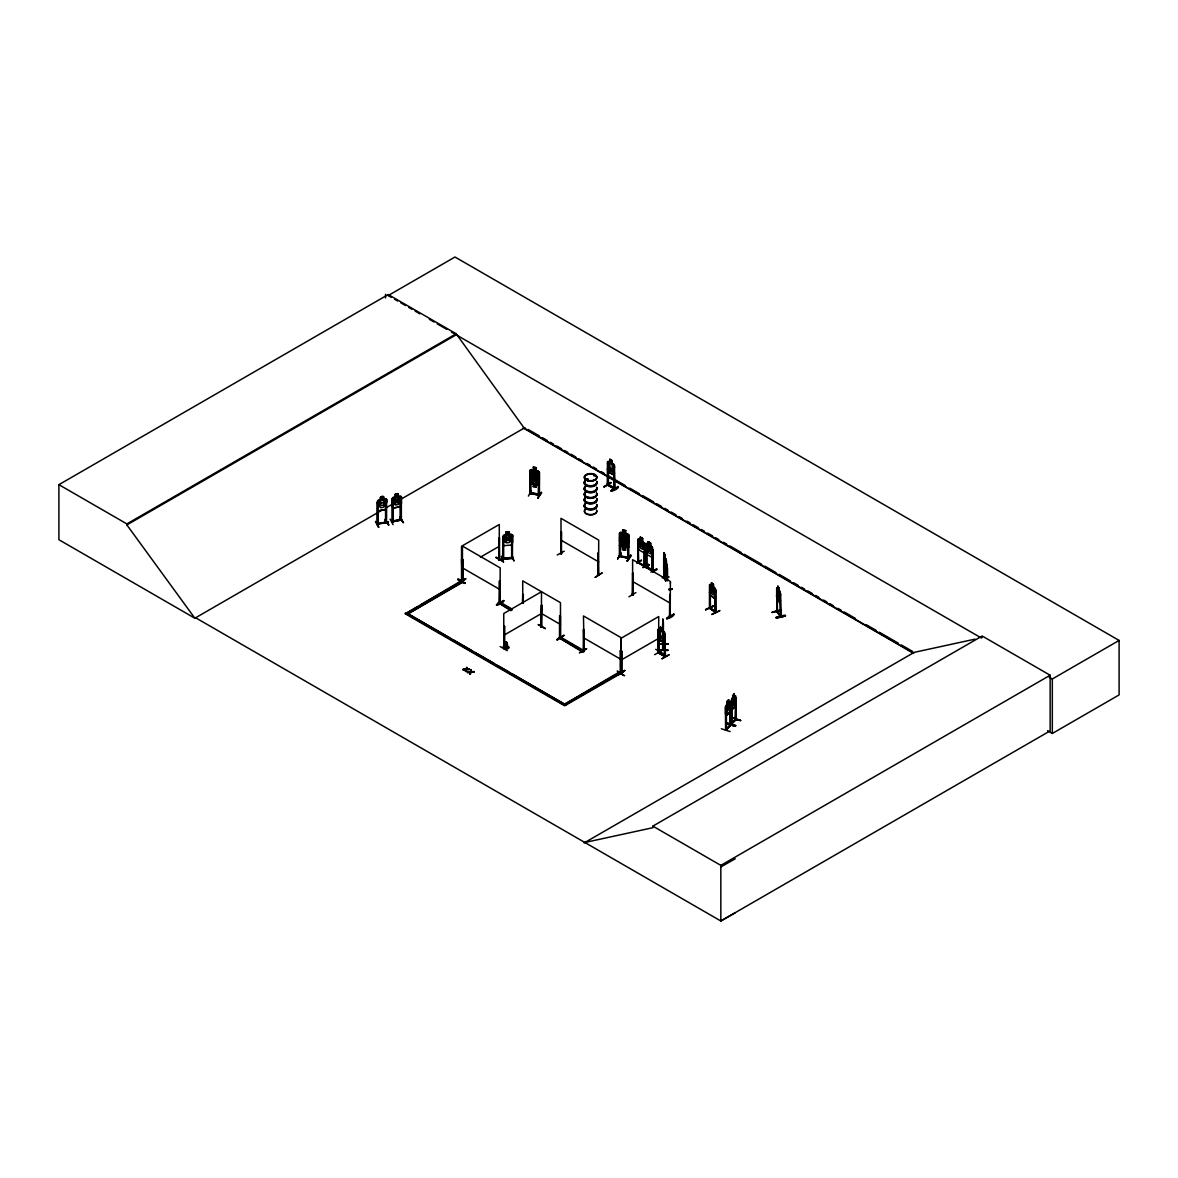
<?xml version="1.0" encoding="UTF-8"?>
<svg xmlns="http://www.w3.org/2000/svg" width="1178" height="1178" viewBox="0 0 1178 1178"><rect width="100%" height="100%" fill="white"/><g stroke="black" fill="none" stroke-linecap="round" stroke-linejoin="round"><path stroke-width="1.5" d="M662.669 625.592L662.949 619.142L662.654 625.003M662.964 628.08L663.037 631.334L662.713 628.139M662.787 625.974L662.875 624.752L662.934 626.181M657.884 649.814L667.882 649.696M667.867 650.403L657.869 650.153L667.867 650.344M662.993 622.867L662.787 632.026L662.831 625.577M662.713 626.563L662.654 624.944M506.054 644.808C505.215 636.076 510.957 651.684 504.714 647.856L506.142 641.936M663.037 628.375L662.934 627.403M662.861 631.261L662.669 630.583M658.252 643.659L668.279 643.998L658.266 643.762M663.744 554.514L664.245 578.442L664.112 577.087M663.42 622.485L663.391 632.085M662.64 649.461L662.728 624.635M663.494 644.749L662.713 649.932M663.42 644.278L663.111 649.976L663.081 640.641M730.669 725.236L725.574 730.124L725.471 706.667L729.815 701.293L729.859 725.633L730.345 703.325L730.728 725.236L726.075 730.154M732.628 698.363L731.788 700.085L731.877 724.072L731.037 723.601L736.132 719.508L731.347 724.499L731.405 702.648M735.322 719.11L735.823 719.125M663.641 559.609L663.818 557.503L665.187 565.145M665.408 567.31L665.114 569.357L665.275 567.251M666.954 575.6L665.261 567.987M505.421 648.194L505.892 642.128M776.596 611.515L777.024 610.572L777.392 611.956L776.7 588.102L776.641 595.361M776.626 610.778L780.867 616.668L780.44 594.36M780.116 615.446L780.808 616.609M663.862 567.708L664.009 568.532L664.318 567.089C664.628 580.121 665.217 558.828 664.318 565.852L663.832 561.641L664.289 578.427M729.83 712.101L726.016 715.974L729.83 712.101L730.316 708.92M735.794 703.192L735.293 706.373L735.278 695.565L731.523 699.482L734.115 693.989L734.115 696.669M664.613 560.993C663.729 567.516 664.289 546.828 664.613 559.771L664.893 558.313L664.731 560.802M505.141 646.428L506.01 641.966L504.596 647.591M721.304 728.755L730.11 731.567M726.782 722.983C755.172 731.317 706.123 716.68 735.322 726.075M776.611 595.317C775.728 597.04 780.543 606.317 780.469 600.471M504.714 647.856L506.452 642.098M587.145 478.931L586.364 479.667M588.161 479.579L586.394 479.431L588.072 479.696M594.006 475.765L594.551 475.765M664.996 564.174L664.716 570.373L663.936 560.551M377.181 524.46C405.011 518.659 372.145 524.696 378.226 523.444M385.721 522.634L386.369 522.502C387.341 520.602 384.219 522.649 386.605 521.898M772.15 612.398L781.397 610.13M391.862 521.766L401.418 520.013M392.848 521.015L401.065 519.012L401.153 519.837M400.358 519.999L400.343 498.235L401.315 498.25L400.461 498.427M465.089 583.081C452.426 574.142 458.905 582.683 465.133 583.007M465.045 583.463L457.918 579.399L465.089 583.375M500.194 646.56L507.306 650.668M624.193 675.73C609.939 665.614 621.454 674.965 624.59 675.509M663.479 644.013L663.523 644.351M714.855 598.542L710.231 595.096L709.568 592.019L710.098 595.184L714.899 598.674L715.517 596.451M714.899 598.674L715.591 589.309L713.5 586.909L714.428 593.594L713.426 594.993L711.556 593.594L710.555 590.693L711.483 582.727L713.588 584.185L713.426 586.953M644.867 550.524L644.057 552.835L638.609 549.684L637.975 546.563L638.682 549.64M652.906 555.177L652.023 557.43L646.575 554.278L645.927 551.157L646.648 554.234M614.518 472.746L613.709 475.073L608.201 471.951L607.48 468.873M664.259 642.687L665.128 640.493L664.318 642.82L658.811 639.698L658.075 636.621M735.293 706.373L731.494 710.246L731.597 699.438M385.692 509.411L386.752 499.325L383.66 499.016M386.752 506.525L385.707 509.426L378.433 510.899L377.549 508.336L378.447 510.913M507.571 537.845L510.427 535.18L508.381 538.464L510.53 541.424L507.733 539.097L504.935 541.983L507.041 538.582L505.023 535.71L507.527 537.831M465.796 671.136L467.195 667.617L465.811 669.87L462.851 669.428L465.914 669.03M465.796 671.578L467.195 667.617M470.39 674.228L471.229 669.943L469.831 673.904L471.215 671.637L474.13 671.622L471.112 672.461M705.593 609.762L713.515 606.228M465.236 671.254L466.635 667.293M471.229 669.943L470.508 672.137L467.445 672.535L470.508 671.681M469.831 673.904L470.405 672.064L467.445 672.078M624.119 536.226L626.755 534.473L624.796 537.139L626.843 540.746L624.178 537.58C623.015 541.586 619.127 539.244 623.515 536.844L621.586 533.384L624.09 536.005M663.435 644.793L663.42 640.655M530.129 475.205C529.864 468.034 548.609 478.798 531.19 472.761M539.465 479.24L538.361 481.743L531.131 480.197L530.174 477.34M619.451 538.066L620.541 535.563L627.786 537.094L628.699 540.025M628.743 542.16L627.683 544.604L628.64 542.116M378.433 527.332L375.502 521.398L378.948 527.273M393.084 524.681L390.109 519.115M641.45 560.507L637.165 562.951M649.417 565.101L645.132 567.546M465.708 578.987L460.053 582.271M564.247 551.186L557.209 554.985M604.019 486.926L611.058 482.818M628.919 596.804L635.899 592.593M654.629 654.673L661.727 650.668M728.681 702.574L728.637 699.717L727.062 701.381L726.325 705.828L727.106 712.145L729.373 707.61L729.373 702.603L728.593 702.544M501.283 556.458L503.536 562.127M462.144 580.43L462.807 580.842M462.247 581.328L461.526 559.521L462.409 559.3M463.19 580.71L461.526 580.445M463.101 581.461L462.174 580.106L461.702 581.505L461.776 559.668M499.811 602.267L500.032 602.311M499.958 603.062L500.208 567.884L462.453 546.091L462.409 581.122M561.7 553.763C560.551 550.7 561.597 555.236 560.905 553.307M607.465 485.086L607.627 461.717M608.525 484.57L607.789 484.099L608.172 485.513M608.408 485.248L608.437 463.528L607.553 463.307L608.437 463.528M613.929 487.972C621.424 492.095 595.17 475.75 614.607 489.106L614.518 465.604C613.576 463.366 609.041 460.303 607.553 461.643L607.553 485.174M614.136 466.768L613.797 488.693L614.136 466.768L614.842 488.973L607.789 484.894M559.094 637.843L582.683 651.463L584.067 650.668L560.478 637.048C557.886 636.459 562.775 636.665 559.094 637.843L582.683 652.141L584.067 651.346L583.154 651.095M560.286 637.887L560.463 615.917L559.579 615.696L559.491 637.475L560.551 637.71L560.463 602.665L522.723 580.872L522.723 602.871M561.126 553.351L560.978 518.32L598.718 540.113L598.557 575.335L598.085 552.983L597.747 574.908L598.718 575.144L598.188 574.01M584.185 651.405L583.463 629.199L583.228 651.213L584.111 651.272M633.249 594.227L632.321 594.036L633.116 594.478M620.246 671.725L620.688 671.637M633.366 594.301L633.352 595.126L632.557 594.684L632.63 559.683L670.385 581.476L670.208 616.698C668.456 616.418 671.99 615.52 669.428 615.682M670.459 615.77L669.531 615.564M659.12 652.317L658.384 651.846L658.664 653.201L658.723 616.536L620.968 638.329L620.894 673.418L564.674 705.813L405.32 613.812L461.747 580.563L463.131 581.358L408.074 613.812L463.131 582.035L463.101 559.697L462.159 559.152M664.436 655.69L665.467 655.881L658.885 652.686M664.436 656.485L665.467 656.676L664.731 634.515L664.495 656.529L664.731 634.515M637.843 562.76L637.975 539.377L638.181 562.628L645.176 566.662L644.145 565.558M638.888 562.245L638.152 561.773L638.417 563.143L638.181 540.835L638.564 563.143M644.219 544.604L645.102 544.84L644.219 544.604L644.219 566.485L644.469 551.731M652.052 546.636L646.678 543.441L645.853 544.015L645.897 567.443L646.251 566.456M646.516 567.781L646.855 566.839M652.214 570.27C659.003 573.745 633.455 557.709 652.803 571.418L652.082 546.563M652.097 570.991L652.435 549.066L652.214 571.065M725.545 729.285L726.443 729.742L726.37 707.919L725.619 708.287L726.37 707.919M730.949 700.939L731.037 724.396L735.867 719.331L731.479 723.675M735.794 696.007L735.337 719.773M735.366 719.817L735.808 697.597L736.162 719.567L736.206 718.668M617.625 558.858L621.115 553.071M462.512 580.327L461.923 580.666M499.59 558.902L499.59 559.697L499.281 537.728L498.809 560.08C497.955 559.889 500.149 557.827 498.883 559.241M504.699 647.723L503.742 647.679L504.596 648.386M621.851 651.346L620.968 651.581L621.851 651.346L621.454 673.006M735.514 725.854L734.939 726.06M512.577 557.592C509.397 558.873 500.341 556.826 503.683 559.3L503.654 537.286L502.756 537.374L502.711 559.373L512.386 558.446L512.577 534.959L512.607 542.219L511.488 545.002L503.875 545.694L502.888 543.191M502.653 559.182L512.297 558.151M503.61 558.269L512.297 557.356L512.415 558.195M511.546 558.269L511.605 557.43M377.284 524.446L378.226 524.239M378.315 523.695L377.343 524.681L377.446 501.18L378.433 500.017L385.662 498.603M385.648 522.693L385.648 500.9L386.605 500.9L385.766 501.077M530.129 482.406L533.251 483.952M531.219 483.584L538.434 485.041L539.318 484.246L539.318 472.113L538.287 470.994L531.204 469.492M536.299 484.659L539.391 484.349M619.451 545.267L627.712 547.814M619.481 545.208L620.57 546.386M622.529 549.552L625.651 550.141L625.547 547.358L627.094 546.783L625.547 534.311L622.676 533.708L621.13 545.517L622.676 546.739L622.529 549.552L625.621 550.2M628.699 547.21L625.518 547.417M530.277 471.509L531.131 471.686L530.88 493.715L530.071 493.508L530.174 470.14L533.398 469.889L533.295 467.106L536.373 467.754L536.24 470.567L537.772 471.789L537.772 476.796L536.24 478.607L536.24 483.598L533.354 482.995L531.823 470.523L533.354 469.948M536.373 467.754L533.251 467.165M536.343 470.493L539.421 472.098L539.45 495.467L538.42 495.275L538.626 484.187M538.523 495.29L538.626 473.291L538.626 476.913M539.362 473.659L538.508 473.468M531.366 490.504L528.392 496.085M541.262 492.213L537.786 498.088L541.718 492.713M619.599 534.37L620.438 534.547L620.335 556.59L620.438 545.443M622.617 529.967L625.695 530.615L622.617 529.967L622.676 532.809L621.13 533.384L622.676 545.856L626.637 546.783L624.708 543.308C628.669 540.864 625.371 538.611 624.045 542.587L621.395 539.421L623.427 543.029C619.26 545.355 623.029 547.608 624.104 543.794L625.651 546.489L625.547 541.453L627.094 539.657L627.094 534.65L625.547 533.428L625.695 530.615M622.573 532.706L619.599 533.06L619.599 556.163L628.89 558.136M625.695 533.295L628.772 534.9L628.772 558.328L620.423 555.987L628.772 557.533M620.438 543.058L619.525 540.128L620.438 543.058L627.727 544.545M627.845 558.151L627.948 536.152L627.948 539.774M628.743 534.959L627.653 533.781L620.511 532.191L619.495 533.001L619.54 556.428L628.625 558.328M628.669 536.52L627.83 536.329M617.714 558.946L621.101 553.395L617.684 558.49M619.392 555.574L620.541 555.574L619.731 555.339M627.948 547.048L627.8 558.181M627.108 560.949C638.167 542.734 619.392 572.95 631.084 555.633M627.609 561.008L631.04 555.574M400.343 519.233L401.3 519.277M588.131 479.814L587.719 479.019M709.436 608.201L709.48 584.862L711.483 585.407M709.936 608.628L710.039 607.833M710.422 607.995L715.885 611.794L710.143 608.113M377.475 501.239L380.568 499.649C378.256 495.967 386.148 494.569 383.557 499.119L385.103 499.693L385.103 504.699L383.557 507.158L380.671 507.762L379.125 505.936L379.125 500.93L380.671 499.708L380.538 496.91M392.171 505.76L392.141 498.5L393.113 497.352L400.358 495.923L401.448 496.645L401.448 503.845L400.387 506.731L393.084 508.16L392.141 505.701L393.128 508.219M392.274 498.574L393.202 497.484M777.377 611.883L777.347 599.19M728.74 699.747L727.106 701.411L727.062 704.061M734.203 694.019L732.525 695.653M735.263 695.683L734.159 696.846L734.115 693.989M730.654 703.428L729.918 703.781M736.117 697.7L735.381 698.053M731.494 710.246L735.263 706.314M730.699 724.367L725.972 729.373M506.113 531.97L509.367 531.72L506.113 531.97L506.128 534.724L502.888 536.005L502.932 559.388M776.641 588.22L777.981 588.897L777.289 594.095L779.1 598.748L779.733 592.475L779.262 591.695L778.629 593.182L777.568 589.353L778.378 593.432L777.554 595.494L778.643 594.404L779.748 598.512L779.1 588.028L777.878 586.246L777.922 589.074L777.878 586.246M461.57 581.255L461.526 546.283L499.281 524.49L499.354 559.476L498.574 559.933L499.531 559.697M503.786 647.694L504.64 647.62M503.786 648.489L503.757 613.517L541.497 591.724L541.394 626.784C542.808 625.106 539.333 627.668 541.747 626.932L541.497 604.977L541.041 627.314M541.747 626.902L540.893 627.064M621.675 672.167L621.145 673.551L621.94 673.139M735.823 719.92L735.735 719.14M731.479 724.47L731.523 702.103M726.016 728.829L725.589 729.992L730.257 725.162M504.64 648.415L504.626 626.534L503.757 626.77L504.626 626.534M587.042 478.99L587.984 479.137L586.953 479.593M638.741 538.95L637.975 539.495L638.712 538.832L644.94 543.382L644.837 566.809L644.94 543.382M665.128 656.809L658.075 652.833L658.075 629.435L660.505 629.759L659.327 630.171L659.327 635.178L660.505 637.975L662.699 639.212L663.877 637.74L663.877 632.733L662.699 631.172M658.163 629.508C659.989 627.962 664.201 631.202 665.128 633.396L665.217 656.853L664.716 655.454M730.316 725.633L730.316 701.735M725.972 730.169L726.06 707.831M612.089 474.16L612.177 460.701L609.895 459.332L612.177 460.701L612.177 463.381M608.201 471.951L607.553 468.829M658.075 629.435L658.193 652.906M658.811 639.698L664.333 642.643M614.769 467.136L613.885 466.915M462.453 559.329L463.101 559.697M498.883 560.036L499.516 537.875M607.848 484.158L608.275 484.703M604.093 487.044L611.117 482.465L604.093 486.588M495.909 557.518L503.418 561.361L496.306 557.297M618.244 486.529C618.877 490.563 601.457 494.259 618.288 486.602M611.205 491.093L618.347 486.985L611.264 490.711M459.876 582.55L465.781 578.648L458.345 582.977M560.728 553.572L560.978 531.558L561.45 553.896L560.772 553.557M561.332 553.866L561.611 531.926M499.56 580.754L499.354 602.753L499.56 580.754L499.973 603.107L500.208 602.032M503.728 600.589C487 608.201 504.155 604.623 503.669 600.515M503.742 600.942L496.733 605.094M522.472 603.018L522.723 594.124L523.356 603.239M523.12 603.386L523.356 594.492M597.879 574.982L598.085 552.983M541.114 627.27L541.747 605.109M598.718 574.26L597.761 574.304L598.557 574.54M595.155 577.308L602.238 572.788L595.258 577.308M545.252 628.375L538.523 624.531M633.249 595.023L632.395 594.861L632.63 572.935L633.116 595.273L632.321 594.036M503.757 648.563L504.699 648.283L503.993 648.695L503.993 626.902M632.895 595.229L633.278 573.303M556.958 639.845L563.967 635.34L557.297 640.081M556.944 639.463L563.953 635.325M583.935 651.537L584.111 629.567M669.502 616.374L669.737 594.36M583.714 650.698L583.935 650.742M579.753 652.627L586.394 648.739M583.493 650.153L583.802 651.537L563.614 639.536M673.904 614.18C657.177 621.807 674.331 618.229 673.845 614.121M620.32 650.757L621.218 650.992L620.32 650.757L620.32 672.638M658.973 629.921L658.09 630.156L658.973 629.921L658.752 653.216M658.399 630.907L658.517 652.715L664.421 655.837M665.379 634.883L664.495 634.662M655.719 649.314L662.875 653.407M624.693 670.4L617.655 674.95L624.738 670.444M617.655 674.95L624.738 670.753L618.038 675.156M658.09 651.066L659.047 650.889L658.252 651.346M658.09 651.861L658.693 652.391M668.913 654.688L661.815 658.841L669.207 654.88M195.725 617.817L194.959 618.273L58.9 539.715L58.9 484.673L388.21 294.544L456.195 333.786L524.181 428.085L913.421 652.818M388.21 294.544L388.21 295.56L454.988 257.01L1119.1 640.434L1119.1 694.917L1052.322 733.467L1047.551 730.699M58.9 484.673L126.885 523.915L456.195 333.786M735.249 912.773L720.833 920.99L195.636 617.773L194.856 618.214L126.885 524.932L456.195 334.802M194.856 618.214L382.924 509.632M386.089 507.806L392.436 504.14M400.373 499.56L524.946 427.643M480.403 557.179L499.281 546.283M405.32 613.812L417.719 606.67M420.855 604.844L461.747 581.24L463.131 582.035M510.928 610.705L498.338 602.768L499.722 601.973L512.297 609.232M640.287 537.065L642.614 538.42L640.287 537.065L639.139 545.164L640.287 547.976L642.466 549.228L643.615 547.755L642.614 538.42M648.253 544.354L648.253 541.674L650.58 543.014L651.581 552.349L650.418 553.822L648.253 552.57L647.09 549.758L647.09 544.751L648.253 544.53L648.327 541.806M646.133 545.429L646.781 545.797M650.418 545.782L650.58 543.014M503.757 635.31L541.497 613.517L560.463 624.473M645.897 567.369L653.142 571.271L653.068 549.434L652.185 549.198M638.226 561.832L638.638 562.377M636.871 562.834L641.524 560.154L637.269 563.069M503.035 647.267L506.054 645.529C498.809 646.619 507.909 651.714 509.308 647.193M644.395 565.646L638.638 562.613L644.94 566.014M642.938 567.516L648.636 564.277L642.982 567.575M644.351 567.148L648.99 564.91M646.781 567.56L646.531 545.944M650.889 572.11L656.602 568.9M652.317 571.742L656.602 569.21M652.7 571.978L656.956 569.504L656.558 568.841M559.094 638.52L560.522 637.666M620.968 660.136L658.723 638.343M405.32 613.134L564.674 705.136L621.101 672.55L619.716 671.754L564.674 704.223L613.429 676.069M616.58 674.258L619.716 671.754M584.111 842.947L914.202 652.362L975.016 639.139M584.877 842.491L652.862 827.707L652.862 826.131L982.172 636.002L1050.158 675.244L1050.158 730.861L720.833 920.99L720.833 865.374L1050.158 675.244M982.172 637.578L981.407 638.034L451.454 332.063M1049.171 677.159L1052.322 678.984L1119.1 640.434M720.833 866.964L735.249 858.747M530.188 492.492C535.666 492.978 549.684 497.528 530.233 493.538M530.188 493.287L539.465 495.231M503.404 562.083L501.769 556.325M710.113 584.391L714.855 587.91M709.804 586.305L710.437 608.525M715.591 589.309L715.591 612.751L715.488 611.956M714.987 612.354L714.972 590.487L715.797 590.782L715.856 612.619L709.804 608.098L709.804 593.565M715.797 590.782L714.972 590.487M705.637 609.88L713.559 605.89L705.637 609.424M719.729 610.528L711.762 614.46L719.729 610.837M586.997 479.24L587.601 479.844M504.272 648.209L504.39 626.387M621.336 673.492L621.218 637.74L583.463 615.947L584.111 651.36M378.315 524.49L378.123 502.476L377.284 502.653L377.299 524.652M385.648 500.9L385.662 522.899L386.678 522.737M401.374 520.072L401.315 496.645M539.45 494.672L531.219 492.934M777.112 587.704L780.513 593.344M777.009 589.618L777.068 612.03M780.793 594.846L780.116 594.448L780.513 616.771L780.469 593.314M772.194 612.516L781.426 609.836L772.194 612.059M780.484 616.168L780.072 615.387M776.052 617.39C792.72 612.162 783.664 618.244 776.081 617.463M776.081 617.773L785.314 615.593M776.258 618.097L785.505 615.903M384.941 519.866L388.873 525.197L385.073 519.778M395.337 494.304L395.366 497.042L393.82 498.25L393.82 503.256L395.366 505.082L398.252 504.493L399.798 502.019L399.798 497.028L398.252 496.439L398.326 493.597L395.234 494.23L395.263 496.969M395.366 494.362L398.252 493.759M400.579 519.424L391.979 521.957L391.965 499.958L392.819 499.781L393.025 521.736L392.819 499.781M392.937 499.973L391.965 499.958M377.475 503.772L386.767 501.872M378.403 510.84L385.662 509.352M393.172 508.057L400.284 506.599M401.315 520.043L392.2 521.942M403.156 522.561L399.681 516.744L403.553 522.546M609.909 462.188L608.731 462.424L608.731 467.43L609.909 470.228L612.089 471.465L613.267 469.993L613.267 464.986L612.089 463.425M658.325 652.656L665.349 656.602M646.059 567.178L646.133 552.688M466.621 668.986L469.536 669.428L466.517 669.811M462.851 669.428L469.536 669.428M474.13 672.078L471.215 672.093L474.13 671.622M467.445 672.535L470.405 672.52M462.851 669.884L465.914 669.487M466.517 669.354L469.536 668.971M392.686 520.75L392.2 521.147M400.594 520.249L400.343 498.235M665.864 581.019L665.968 559.02L666.439 571.639L665.585 566.824M666.453 560.89L666.557 563.555M665.864 562.863L665.806 562.039L666.292 566.029C667.175 559.373 666.792 580.563 666.306 567.266L665.968 568.827L665.806 562.348L666.439 569.504L665.879 567.752M667.16 566.368L666.836 564.777L667.146 580.666M667.484 567.914L667.484 580.621M668.971 589.147L672.255 588.853L669.075 589.928L672.27 589.236M668.986 589.236L672.27 588.882M668.971 589.604L672.285 589.28M509.367 534.4L512.607 535.018M503.919 534.93L511.458 534.179M511.532 536.491L512.474 536.608L511.532 536.491L511.708 558.534M511.694 555.442L513.947 561.067L512.239 555.339M665.128 561.891L663.7 557.518L663.715 568.341L663.626 566.736M664.068 572.243L664.745 574.098L664.716 571.256M665.305 572.317L663.715 568.282M495.967 557.415L503.094 561.479M663.891 562.068L664.186 552.762L665.202 558.563M664.745 554.632L665.231 579.34M664.23 556.59L664.996 566.294M665.217 558.505L665.349 580.548M663.744 561.7L665.114 569.357M668.809 577.191L662.154 577.676L668.824 576.881L663.715 577.838M538.199 624.649L545.326 628.713M715.296 612.162L715.237 597.629M614.489 489.076L607.553 485.1M462.807 581.637L462.851 559.844M559.741 637.298L559.815 615.549M715.473 612.693L709.524 608.216M658.252 643.954L668.265 644.189M734.056 696.816L734.851 696.875L734.056 704.856L732.583 706.417L731.788 705.092M530.233 492.743L531.116 492.669M586.688 648.842L579.385 652.803M620.541 546.445L622.632 546.798M730.949 708.14L731.582 710.275M725.471 713.868L725.53 706.653M731.671 717.873L740.447 720.656M726.163 723.263L735.205 726.222M726.208 723.601L734.984 726.384M663.818 578.457L664.215 556.487M377.343 523.886L385.545 522.149M561.258 553.042L560.772 552.762M559.844 636.503L560.168 637.858M594.669 475.279L593.8 475.662M506.923 646.339L507.939 647.178M662.964 644.027L663.479 643.438L662.993 644.734M609.909 463.087L612.089 464.323M609.909 468.093L612.089 469.33M660.505 627.256L662.699 628.492M664.377 631.938L662.846 631.084L662.846 628.404L660.431 627.123L660.505 640.655M660.505 630.834L662.699 632.071M660.505 635.84L662.699 637.077M621.851 673.139L621.601 651.213M388.21 295.56L391.376 297.386M394.542 299.212L397.708 301.038M400.859 302.864L405.6 305.603M408.766 307.429L411.932 309.254M415.098 311.08L419.839 313.819M429.322 319.297L434.064 322.036M437.229 323.862L446.712 329.325M528.127 429.469L539.244 435.889M542.425 437.73L547.196 440.484M550.362 442.31L553.542 444.15M556.723 445.976L561.494 448.73M564.674 450.57L567.84 452.411M571.021 454.237L575.792 456.99M578.972 458.831L582.138 460.657M586.909 463.41L590.09 465.251M593.27 467.077L596.436 468.918M601.207 471.671L604.388 473.497M607.568 475.338L625.047 485.424M629.803 488.178L639.345 493.685M642.511 495.511L653.643 501.931M656.809 503.772L661.58 506.525M664.76 508.351L667.941 510.192M671.121 512.032L675.877 514.771M679.058 516.612L682.239 518.453M686.995 521.191L690.175 523.032M693.356 524.873L698.127 527.626M701.308 529.452L704.473 531.293M707.654 533.119L712.425 535.872M715.606 537.713L718.771 539.539M723.542 542.292L726.723 544.133M729.904 545.959L741.021 552.379M744.201 554.22L761.68 564.306M764.846 566.147L775.978 572.567M779.144 574.393L790.276 580.828M793.442 582.654L798.213 585.407M801.393 587.248L804.574 589.074M807.755 590.914L812.511 593.668M815.691 595.494L818.872 597.334M823.628 600.088L826.809 601.914M829.989 603.754L833.17 605.58M837.941 608.334L841.107 610.175M844.287 612L855.405 618.435M866.537 624.855L876.064 630.348M879.244 632.188L898.313 643.188M901.479 645.029L912.611 651.449M523.135 427.938L913.657 653.407M648.18 541.718L650.506 543.058M560.978 540.113L598.718 561.906M632.63 581.476L670.385 603.269M462.453 567.884L500.208 589.677M583.463 637.74L621.218 659.533M504.434 605.374L512.297 609.924M498.338 602.768L510.928 610.027M408.295 613.944L449.731 637.858M452.912 639.698L472.039 650.742M475.22 652.583L494.348 663.612M497.528 665.452L508.69 671.902M511.87 673.742L566.044 705.018L406.704 613.016M652.862 826.131L720.833 865.374M710.334 608.452L710.363 593.977M777.922 586.394L780.057 591.783M778.128 587.13L778.894 588.175M778.128 588.028L778.894 589.074M776.994 598.527L779.969 602.635M777.392 611.382L780.396 615.534M780.469 616.712L776.67 611.559M378.123 502.476L377.284 502.653M384.941 519.41L388.416 524.873M378.344 523.871L378.344 524.431M398.326 496.277L398.223 493.7M403.038 522.649L399.74 516.774M613.664 464.309L614.445 465.649M651.964 546.68L652.745 548.02M665.85 559.035L666.336 561.052M665.982 560.831L666.336 561.95M666.13 561.832L665.982 559.167M665.452 560.433L666.939 564.836M670.341 583.228L670.518 582.668M664.628 572.287L664.289 571.168L664.628 573.185M503.654 537.286L502.756 537.374M664.215 552.909L664.628 554.794M664.304 554.558L664.628 555.677M663.921 554.161L664.451 555.942L664.304 552.747M663.818 554.161L665.099 558.578M665.231 561.17L665.526 581.063M507.63 646.678L506.407 642.01L506.717 644.881M725.53 713.809L726.119 716.003M507.777 647.694L506.422 642.172L507.188 648.106M658.163 636.576L658.885 639.654M662.787 620.865L663.037 632.085M506.187 642.275L506.319 648.283M1052.322 678.984L1052.322 733.467M711.571 582.683L711.556 585.554M667.322 572.847L667.322 580.106M662.846 619.142L662.964 628.124M660.578 627.211L660.578 629.891M646.781 551.245L646.604 567.781M628.64 534.974L628.596 547.166M620.57 650.624L620.688 672.432M609.895 459.332L609.909 472.923M608.201 463.661L608.275 485.498M530.895 492.89L530.88 493.715M530.218 470.081L530.218 493.567M509.352 531.646L509.264 534.488L510.869 535.224L510.869 540.231L509.264 542.543L506.245 542.837L504.626 540.849L504.626 535.857L506.245 534.797L506.216 532.058M386.62 499.325L386.546 522.782M385.545 294.338L385.545 297.946M126.885 523.915L126.885 524.932M596.716 487.869A6.332 3.652 0 0 1 589.78 492.448A6.332 3.652 0 0 1 585.127 486.985M596.642 493.067A6.258 3.608 0 0 1 589.795 497.572A6.258 3.608 0 0 1 585.186 492.183M596.716 481.861A6.332 3.652 0 0 1 589.78 486.426A6.332 3.652 0 0 1 585.127 480.977M596.716 487.559A6.332 3.652 0 0 1 589.78 492.139A6.332 3.652 0 0 1 585.127 486.676M596.716 481.552A6.332 3.652 0 0 1 589.78 486.116A6.332 3.652 0 0 1 585.127 480.668M596.642 482.229A6.243 3.608 0 0 1 590.605 486.764A6.243 3.608 0 0 1 584.568 482.229M596.642 481.213A6.243 3.608 0 0 1 590.605 485.748A6.243 3.608 0 0 1 584.568 481.213M596.642 488.237A6.243 3.608 0 0 1 590.605 492.772A6.243 3.608 0 0 1 584.568 488.237M596.628 487.236A6.229 3.593 0 0 1 590.605 491.756A6.229 3.593 0 0 1 584.582 487.236M596.642 493.258A6.243 3.608 0 0 1 589.795 497.764A6.243 3.608 0 0 1 585.201 492.389M596.716 505.009A6.332 3.652 0 0 1 589.78 509.588A6.332 3.652 0 0 1 585.127 504.125M596.613 493.818A6.214 3.593 0 0 1 590.605 498.338A6.214 3.593 0 0 1 584.597 493.818M596.642 510.427A6.243 3.608 0 0 1 589.795 514.933A6.243 3.608 0 0 1 585.201 509.559M596.598 510.074A6.199 3.578 0 0 1 590.605 514.58A6.199 3.578 0 0 1 584.612 510.074M596.642 493.523A6.258 3.608 0 0 1 589.795 498.044A6.258 3.608 0 0 1 585.186 492.654M596.716 499.001A6.332 3.652 0 0 1 589.78 503.566A6.332 3.652 0 0 1 585.127 498.117M596.716 504.699A6.332 3.652 0 0 1 589.78 509.279A6.332 3.652 0 0 1 585.127 503.816M596.716 498.692A6.332 3.652 0 0 1 589.78 503.256A6.332 3.652 0 0 1 585.127 497.808M596.642 499.369A6.243 3.608 0 0 1 590.605 503.904A6.243 3.608 0 0 1 584.568 499.369M596.642 498.353A6.243 3.608 0 0 1 590.605 502.888A6.243 3.608 0 0 1 584.568 498.353M596.642 505.377A6.243 3.608 0 0 1 590.605 509.912A6.243 3.608 0 0 1 584.568 505.377M596.628 504.375A6.229 3.593 0 0 1 590.605 508.896A6.229 3.593 0 0 1 584.582 504.375M726.649 705.637L727.651 707.669L726.605 711.954L727.975 707.904L729.344 709.068L728.313 706.962L729.3 702.868L728.004 706.682L726.649 705.637M732.127 699.909L733.128 701.941L732.083 706.211L733.438 702.176L734.807 703.34L733.776 701.234L734.763 697.14L733.467 700.954L732.127 699.909M714.369 594.551L712.616 590.738C711.718 594.227 709.524 591.282 712.189 589.825L710.938 585.834L712.587 589.515C713.338 586.04 715.709 589.236 713.014 590.472L714.369 594.551M643.512 548.712L641.495 545.046C640.567 548.698 637.843 545.767 640.994 544.162L639.536 540.26L641.45 543.824C642.304 540.275 645.073 543.308 641.951 544.737L643.512 548.712M651.478 553.307L649.446 549.64C648.415 553.204 645.883 550.42 648.96 548.757L647.502 544.854L649.417 548.418C650.271 544.869 653.024 547.903 649.917 549.331L651.478 553.307M399.475 503.153L398.473 503.433L396.78 501.195L394.1 504.361L396.117 500.738L394.174 498.073L396.721 500.017L399.357 497.013L397.398 500.503L399.475 503.153M537.551 477.797L535.386 480.462L537.359 483.834L534.783 480.933L532.161 482.833L534.12 480.168L532.073 476.56L534.738 479.726C535.946 474.189 540.319 481.728 535.475 474.278C539.642 471.951 535.887 469.698 534.812 473.512L532.279 470.523L534.208 473.983C529.909 476.442 533.796 478.739 534.856 474.719L537.374 477.9M533.251 486.632L536.299 487.339L536.24 484.497L537.772 483.922L536.24 471.45L533.354 470.847L533.354 475.853L531.823 477.664L531.823 482.671L533.354 483.878L533.222 486.691M541.306 492.566L537.786 498.088L541.379 492.64M728.328 700.586L727.371 702.486L728.328 700.586M733.791 694.858L732.849 696.758L733.791 694.858M728.593 703.443L727.106 704.989L727.106 709.995L728.593 708.449L728.593 703.443M734.056 697.715L732.583 699.261L732.583 704.267L734.056 702.721L734.056 697.715M740.653 720.465L731.641 717.535L740.667 720.494M673.904 614.489L666.881 618.656L673.904 614.489M383.041 496.998L381.186 497.366L381.186 498.265L383.041 497.882L383.041 496.998M397.737 494.318L395.882 494.701L395.882 495.599L397.737 495.216L397.737 494.318M383.557 500.017L380.671 500.606L380.671 505.612L383.557 505.023L383.557 500.017M398.252 497.337L395.366 497.926L395.366 502.932L398.252 502.343L398.252 497.337M508.719 532.309L506.776 532.515L506.776 533.398L508.719 533.207L508.719 532.309M509.264 535.386L506.245 535.696L506.245 540.702L509.264 540.393L509.264 535.386M536.24 476.442L533.354 475.838L536.24 476.457M536.24 478.592L533.354 477.988L536.24 478.607M535.725 485.719L533.87 485.336L533.87 486.219L535.725 486.617L535.725 485.719M625.547 539.303L622.676 538.699L625.547 539.318M625.547 541.453L622.676 540.849L625.547 541.468M625.032 548.58L623.191 548.197L623.191 549.081L625.032 549.478L625.032 548.58M535.725 468.226L533.87 467.828L533.87 468.726L535.725 469.109L535.725 468.226M625.047 531.087L623.191 530.689L623.191 531.587L625.047 531.97L625.047 531.087M611.706 460.966L610.292 460.171L611.706 461.864L611.706 460.966M662.301 628.713L660.902 627.918L662.301 629.612L662.301 628.713M642.069 538.729L640.685 537.919L642.069 539.612L642.069 538.729M650.035 543.323L648.636 542.513L650.035 544.221L650.035 543.323M642.466 542.071L640.287 540.82L640.287 545.826L642.466 547.078L642.466 542.071M650.418 546.68L648.253 545.429L648.253 550.42L650.418 551.672L650.418 546.68M713.088 584.465L711.895 583.566L713.088 585.363L713.088 584.465M713.426 587.837L711.556 586.438L711.556 591.444L713.426 592.843L713.426 587.837M779.1 591.592L777.922 589.957L777.922 594.964L779.1 596.598L779.1 591.592M539.391 477.164L538.464 474.233L539.288 477.164M664.716 565.366L664.201 563.614L664.731 565.381M587.483 480.256A6.243 3.608 0 0 0 596.848 477.134A6.243 3.608 0 0 0 587.483 474.012A6.243 3.608 0 0 0 587.483 480.256M587.498 480.712A6.214 3.593 0 0 0 596.819 477.605A6.214 3.593 0 0 0 587.498 474.498A6.214 3.593 0 0 0 587.498 480.712M587.483 480.447A6.258 3.608 0 0 0 596.863 477.326A6.258 3.608 0 0 0 587.483 474.189A6.258 3.608 0 0 0 587.483 480.447"/></g></svg>
